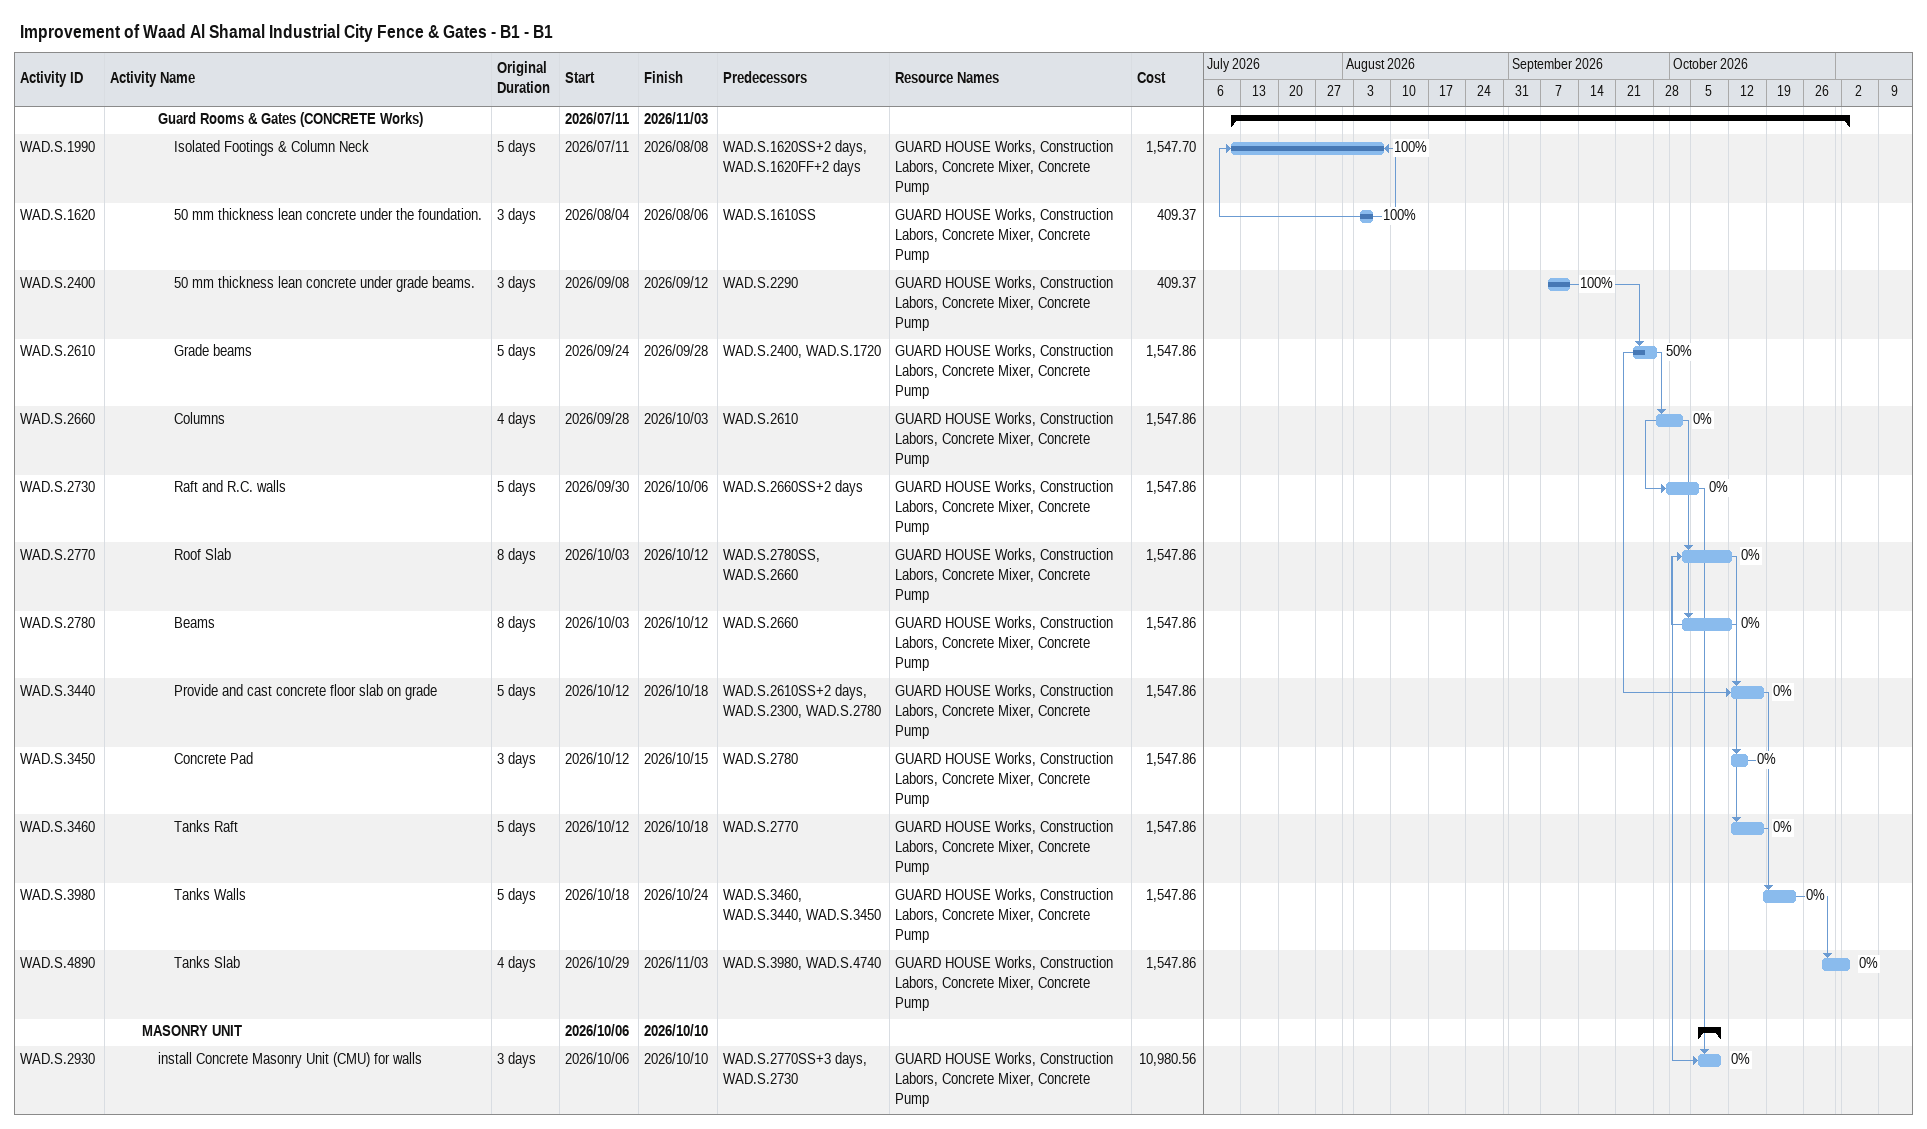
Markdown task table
Improvement of Waad Al Shamal Industrial City Fence & Gates - B1 - B1

| ID | Level | Task | Original duration | Start | Finish | Predecessors | Resources | % complete | Cost |
|---|---|---|---|---|---|---|---|---|---|
|  | 4 | **Guard Rooms & Gates (CONCRETE Works)** |  | 2026-07-11 | 2026-11-03 |  |  |  |  |
| WAD.S.1990 | 5 | Isolated Footings & Column Neck | 5d | 2026-07-11 | 2026-08-08 | WAD.S.1620SS+2d, WAD.S.1620FF+2d | GUARD HOUSE Works, Construction Labors, Concrete Mixer, Concrete Pump | 100 | 1547.70 |
| WAD.S.1620 | 5 | 50 mm thickness lean concrete under the foundation. | 3d | 2026-08-04 | 2026-08-06 | WAD.S.1610SS | GUARD HOUSE Works, Construction Labors, Concrete Mixer, Concrete Pump | 100 | 409.37 |
| WAD.S.2400 | 5 | 50 mm thickness lean concrete under grade beams. | 3d | 2026-09-08 | 2026-09-12 | WAD.S.2290 | GUARD HOUSE Works, Construction Labors, Concrete Mixer, Concrete Pump | 100 | 409.37 |
| WAD.S.2610 | 5 | Grade beams | 5d | 2026-09-24 | 2026-09-28 | WAD.S.2400, WAD.S.1720 | GUARD HOUSE Works, Construction Labors, Concrete Mixer, Concrete Pump | 50 | 1547.86 |
| WAD.S.2660 | 5 | Columns | 4d | 2026-09-28 | 2026-10-03 | WAD.S.2610 | GUARD HOUSE Works, Construction Labors, Concrete Mixer, Concrete Pump | 0 | 1547.86 |
| WAD.S.2730 | 5 | Raft and R.C. walls | 5d | 2026-09-30 | 2026-10-06 | WAD.S.2660SS+2d | GUARD HOUSE Works, Construction Labors, Concrete Mixer, Concrete Pump | 0 | 1547.86 |
| WAD.S.2770 | 5 | Roof Slab | 8d | 2026-10-03 | 2026-10-12 | WAD.S.2780SS, WAD.S.2660 | GUARD HOUSE Works, Construction Labors, Concrete Mixer, Concrete Pump | 0 | 1547.86 |
| WAD.S.2780 | 5 | Beams | 8d | 2026-10-03 | 2026-10-12 | WAD.S.2660 | GUARD HOUSE Works, Construction Labors, Concrete Mixer, Concrete Pump | 0 | 1547.86 |
| WAD.S.3440 | 5 | Provide and cast concrete floor slab on grade | 5d | 2026-10-12 | 2026-10-18 | WAD.S.2610SS+2d, WAD.S.2300, WAD.S.2780 | GUARD HOUSE Works, Construction Labors, Concrete Mixer, Concrete Pump | 0 | 1547.86 |
| WAD.S.3450 | 5 | Concrete Pad | 3d | 2026-10-12 | 2026-10-15 | WAD.S.2780 | GUARD HOUSE Works, Construction Labors, Concrete Mixer, Concrete Pump | 0 | 1547.86 |
| WAD.S.3460 | 5 | Tanks Raft | 5d | 2026-10-12 | 2026-10-18 | WAD.S.2770 | GUARD HOUSE Works, Construction Labors, Concrete Mixer, Concrete Pump | 0 | 1547.86 |
| WAD.S.3980 | 5 | Tanks Walls | 5d | 2026-10-18 | 2026-10-24 | WAD.S.3460, WAD.S.3440, WAD.S.3450 | GUARD HOUSE Works, Construction Labors, Concrete Mixer, Concrete Pump | 0 | 1547.86 |
| WAD.S.4890 | 5 | Tanks Slab | 4d | 2026-10-29 | 2026-11-03 | WAD.S.3980, WAD.S.4740 | GUARD HOUSE Works, Construction Labors, Concrete Mixer, Concrete Pump | 0 | 1547.86 |
|  | 3 | **MASONRY UNIT** |  | 2026-10-06 | 2026-10-10 |  |  |  |  |
| WAD.S.2930 | 4 | install Concrete Masonry Unit (CMU) for walls | 3d | 2026-10-06 | 2026-10-10 | WAD.S.2770SS+3d, WAD.S.2730 | GUARD HOUSE Works, Construction Labors, Concrete Mixer, Concrete Pump | 0 | 10980.56 |
